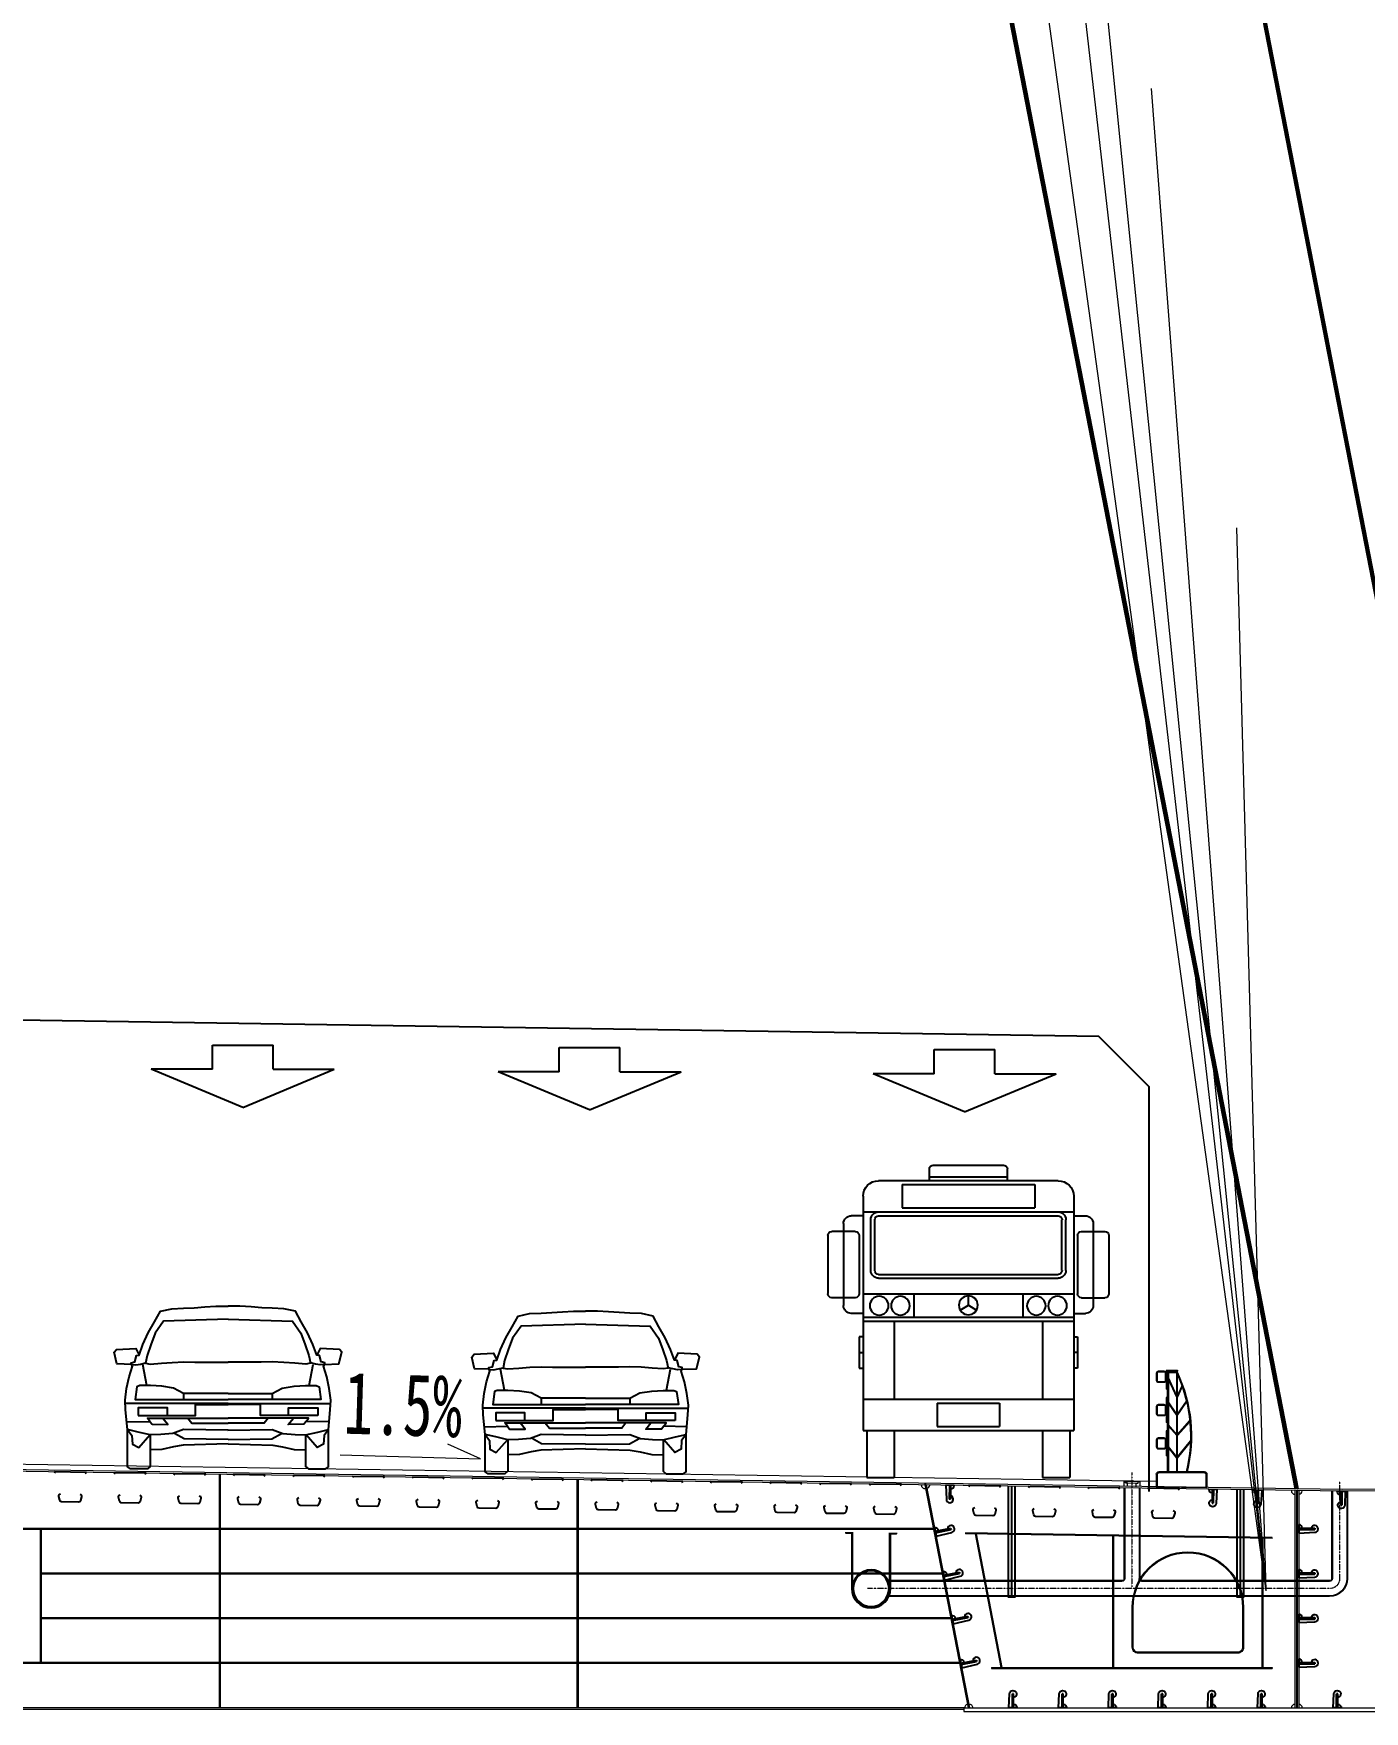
# Model space of a CAD drawing. Extents: x -2611510 to 1021013, y -44073 to 90887.
# Drawn here: x 758718 to 772111, y 39040 to 55914 of the extents above; entities that cross this region are included whole.
import ezdxf

# ---------------------------------------------------------------- set-up
doc = ezdxf.new("R2010")
doc.units = 0
doc.linetypes.add('CENTER', pattern=[2, 1.25, -0.25, 0.25, -0.25])
doc.layers.get('Defpoints').update_dxf_attribs({"color": 8})
doc.layers.add('HZ', color=2, linetype='Continuous')
doc.layers.add('车', color=4, linetype='Continuous')
for name, color, linetype, lineweight in [('中心线', 2, 'CENTER', 15), ('文字', 7, 'Continuous', 15), ('标注', 3, 'Continuous', 18), ('细实线', 7, 'Continuous', 15), ('钢板粗线', 1, 'Continuous', 25), ('钢板细线', 6, 'Continuous', 15)]:
    doc.layers.add(name, color=color, linetype=linetype, lineweight=lineweight)
doc.styles.add('fs', font='', dxfattribs={"width": 0.7})
doc.styles.get('fs').set_extended_font_data('仿宋_GB2312')

# ---------------------------------------------------------------- blocks, each defined once
blk = doc.blocks.new('34')
at = {"layer": 'HZ', "color": 7}
for p, q in [((1707.229, 35.441), (1701.209, 35.441)), ((1702.911, 35.441), (1702.911, 35.833)), ((1705.528, 35.572), (1702.911, 35.572)), ((1705.397, 35.964), (1703.042, 35.964)), ((1705.528, 35.441), (1705.528, 35.833)), ((1700.686, 34.917), (1700.686, 27.065)), ((1706.444, 35.31), (1701.995, 35.31)), ((1701.995, 35.31), (1701.995, 34.525)), ((1706.444, 35.31), (1706.444, 34.525)), ((1707.753, 34.917), (1707.753, 27.065)), ((1707.753, 34.394), (1700.686, 34.394)), ((1706.444, 34.525), (1701.995, 34.525)), ((1700.032, 34.001), (1700.032, 31.253)), ((1700.686, 34.263), (1700.293, 34.263)), ((1700.948, 32.431), (1700.948, 34.132)), ((1701.079, 32.431), (1701.079, 34.132)), ((1707.229, 34.263), (1701.209, 34.263)), ((1707.36, 32.431), (1707.36, 34.132)), ((1707.491, 32.431), (1707.491, 34.132)), ((1707.753, 34.263), (1708.145, 34.263)), ((1708.407, 34.001), (1708.407, 31.253)), ((1699.508, 33.609), (1699.508, 31.657)), ((1700.424, 33.739), (1699.639, 33.739)), ((1700.555, 33.609), (1700.555, 31.646)), ((1707.884, 33.609), (1707.884, 31.646)), ((1708.015, 33.739), (1708.8, 33.739)), ((1708.931, 33.609), (1708.931, 31.657)), ((1707.229, 32.3), (1701.209, 32.3)), ((1707.229, 32.169), (1701.209, 32.169)), ((1700.424, 31.515), (1699.639, 31.515)), ((1707.753, 31.646), (1700.686, 31.646)), ((1702.387, 31.646), (1702.387, 30.86)), ((1704.219, 31.262), (1704.219, 31.578)), ((1706.052, 31.646), (1706.052, 30.86)), ((1708.015, 31.515), (1708.8, 31.515)), ((1700.686, 30.991), (1700.293, 30.991)), ((1704.219, 31.262), (1703.945, 31.104)), ((1704.494, 31.104), (1704.219, 31.262)), ((1707.753, 30.991), (1708.145, 30.991)), ((1707.753, 30.86), (1700.686, 30.86)), ((1707.753, 30.729), (1700.686, 30.729)), ((1701.733, 30.729), (1701.733, 28.112)), ((1706.706, 30.729), (1706.706, 28.112)), ((1700.686, 30.206), (1700.555, 30.206)), ((1700.555, 30.206), (1700.555, 29.159)), ((1707.753, 30.206), (1707.884, 30.206)), ((1707.884, 30.206), (1707.884, 29.159)), ((1700.555, 29.682), (1700.686, 29.682)), ((1707.884, 29.682), (1707.753, 29.682)), ((1700.555, 29.159), (1700.686, 29.159)), ((1707.884, 29.159), (1707.753, 29.159)), ((1707.753, 28.112), (1700.686, 28.112)), ((1703.172, 27.981), (1703.172, 27.196)), ((1705.266, 27.981), (1703.172, 27.981)), ((1705.266, 27.981), (1705.266, 27.196)), ((1707.753, 27.065), (1700.686, 27.065)), ((1700.817, 27.065), (1700.817, 25.495)), ((1701.733, 27.065), (1701.733, 25.495)), ((1705.266, 27.196), (1703.172, 27.196)), ((1706.706, 27.065), (1706.706, 25.495)), ((1707.622, 27.065), (1707.622, 25.495)), ((1701.733, 25.495), (1700.817, 25.495)), ((1707.622, 25.495), (1706.706, 25.495))]:
    blk.add_line(p, q, dxfattribs=at)
for centre, radius in [((1701.228, 31.25), 0.314), ((1701.94, 31.25), 0.314), ((1704.219, 31.262), 0.317), ((1706.499, 31.25), 0.314), ((1707.211, 31.25), 0.314)]:
    blk.add_circle(centre, radius, dxfattribs=at)
for centre, radius, start, end in [((1701.209, 34.917), 0.523, 90, 180), ((1703.042, 35.833), 0.131, 90, 180), ((1705.397, 35.833), 0.131, 0, 90), ((1707.229, 34.917), 0.523, 0, 90), ((1701.209, 34.132), 0.262, 90, 180), ((1707.229, 34.132), 0.262, 0, 90), ((1700.293, 34.001), 0.262, 90, 180), ((1701.209, 34.132), 0.131, 90, 180), ((1707.229, 34.132), 0.131, 0, 90), ((1708.145, 34.001), 0.262, 0, 90), ((1699.639, 33.609), 0.131, 90, 180), ((1700.424, 33.609), 0.131, 0, 90), ((1708.015, 33.609), 0.131, 90, 180), ((1708.8, 33.609), 0.131, 0, 90), ((1701.209, 32.431), 0.262, 180, 270), ((1701.209, 32.431), 0.131, 180, 270), ((1707.229, 32.431), 0.262, 270, 0), ((1707.229, 32.431), 0.131, 270, 0), ((1699.639, 31.646), 0.131, 180, 270), ((1700.424, 31.646), 0.131, 270, 0), ((1708.015, 31.646), 0.131, 180, 270), ((1708.8, 31.646), 0.131, 270, 0), ((1700.293, 31.253), 0.262, 180, 270), ((1708.145, 31.253), 0.262, 270, 0)]:
    blk.add_arc(centre, radius, start, end, dxfattribs=at)
blk = doc.blocks.new('A$C1F375032')
at = {"layer": '车', "ltscale": 1000}
for p, q in [((-0.838, 1.048), (-0.838, 1.716)), ((-0.838, 1.716), (0.838, 1.716)), ((0.838, 1.048), (0.838, 1.716)), ((0, 0), (-2.524, 1.048)), ((-0.838, 1.048), (-2.524, 1.048)), ((0, 0), (2.524, 1.048)), ((0.838, 1.048), (2.524, 1.048))]:
    blk.add_line(p, q, dxfattribs=at)
blk = doc.blocks.new('CAMRY-F')
at = {"color": 150}
for p, q in [((-0.718, 0.751), (-0.754, 0.941)), ((0.747, 0.751), (0.783, 0.941))]:
    blk.add_line(p, q, dxfattribs=at)
for points in [[(0.015, 0.347), (-0.386, 0.352), (-0.482, 0.317), (-0.591, 0.308), (-0.687, 0.304), (-0.797, 0.33), (-0.893, 0.352), (-0.91, 0.531), (-0.914, 0.618), (-0.901, 0.723), (-0.879, 0.827), (-0.849, 0.924), (-0.858, 0.941), (-0.988, 0.945), (-1.015, 1.05), (-0.993, 1.076), (-0.818, 1.085), (-0.788, 1.024), (-0.753, 1.12), (-0.705, 1.225), (-0.648, 1.325), (-0.596, 1.421), (-0.491, 1.443), (-0.386, 1.447), (-0.29, 1.452), (-0.194, 1.46), (-0.094, 1.465), (0.014, 1.465)], [(0.013, 0.347), (0.415, 0.352), (0.511, 0.317), (0.62, 0.308), (0.716, 0.304), (0.825, 0.33), (0.921, 0.352), (0.939, 0.531), (0.943, 0.618), (0.93, 0.723), (0.908, 0.827), (0.878, 0.924), (0.886, 0.941), (1.017, 0.945), (1.043, 1.05), (1.021, 1.076), (0.847, 1.085), (0.817, 1.024), (0.782, 1.12), (0.734, 1.225), (0.677, 1.325), (0.624, 1.421), (0.52, 1.443), (0.415, 1.447), (0.319, 1.452), (0.223, 1.46), (0.123, 1.465), (0.014, 1.465)], [(0.014, 1.349), (-0.568, 1.331), (-0.644, 1.221), (-0.684, 1.117), (-0.716, 1.021), (-0.731, 0.951), (-0.688, 0.944), (-0.588, 0.951), (-0.489, 0.959), (-0.385, 0.964), (-0.284, 0.961), (0.014, 0.961)], [(0.014, 1.349), (0.596, 1.331), (0.673, 1.221), (0.712, 1.117), (0.745, 1.021), (0.759, 0.951), (0.717, 0.944), (0.616, 0.951), (0.517, 0.959), (0.414, 0.964), (0.313, 0.961), (0.014, 0.961)], [(-0.859, 0.939), (-0.859, 0.956), (-0.827, 0.964), (-0.812, 1.021), (-0.788, 1.024)], [(-0.859, 0.939), (-0.817, 0.936), (-0.775, 0.944), (-0.731, 0.954)], [(0.888, 0.939), (0.846, 0.936), (0.804, 0.944), (0.759, 0.954)], [(0.888, 0.939), (0.888, 0.956), (0.856, 0.964), (0.841, 1.021), (0.817, 1.024)], [(-0.386, 0.679), (-0.476, 0.727), (-0.583, 0.744), (-0.686, 0.749), (-0.783, 0.749), (-0.808, 0.739), (-0.824, 0.624), (-0.386, 0.624)], [(0.014, 0.679), (-0.386, 0.679), (-0.386, 0.624), (0.014, 0.624)], [(0.014, 0.679), (0.415, 0.679), (0.415, 0.624), (0.014, 0.624)], [(0.415, 0.679), (0.505, 0.727), (0.612, 0.744), (0.715, 0.749), (0.812, 0.749), (0.837, 0.739), (0.852, 0.624), (0.414, 0.624)], [(0.014, 0.589), (-0.911, 0.589)], [(-0.899, 0.422), (-0.692, 0.426), (-0.714, 0.456), (0.014, 0.456)], [(-0.692, 0.426), (-0.671, 0.4), (-0.53, 0.399), (-0.576, 0.456)], [(-0.533, 0.479), (-0.279, 0.479), (-0.279, 0.579), (0.014, 0.579)], [(-0.35, 0.456), (-0.312, 0.409), (0.014, 0.409)], [(0.014, 0.589), (0.94, 0.589)], [(0.562, 0.479), (0.307, 0.479), (0.307, 0.579), (0.014, 0.579)], [(0.378, 0.456), (0.341, 0.409), (0.014, 0.409)], [(0.928, 0.422), (0.72, 0.426), (0.742, 0.456), (0.014, 0.456)], [(0.72, 0.426), (0.7, 0.4), (0.559, 0.399), (0.605, 0.456)], [(-0.687, 0.304), (-0.687, 0.02), (-0.714, -0.002), (-0.866, -0.002), (-0.893, 0.016), (-0.893, 0.352)], [(-0.893, 0.352), (-0.853, 0.299), (-0.849, 0.221), (-0.792, 0.19), (-0.692, 0.304)], [(0.014, 0.264), (-0.382, 0.269), (-0.469, 0.317)], [(0.014, 0.264), (0.411, 0.269), (0.498, 0.317)], [(0.716, 0.304), (0.716, 0.02), (0.742, -0.002), (0.895, -0.002), (0.921, 0.016), (0.921, 0.352)], [(0.921, 0.352), (0.882, 0.299), (0.878, 0.221), (0.821, 0.19), (0.72, 0.304)], [(0.014, 0.222), (-0.39, 0.212), (-0.478, 0.195), (-0.583, 0.173), (-0.687, 0.169)], [(0.014, 0.222), (0.419, 0.212), (0.507, 0.195), (0.612, 0.173), (0.716, 0.169)]]:
    blk.add_lwpolyline(points, dxfattribs=at)
for points in [[(-0.796, 0.479), (-0.533, 0.479), (-0.533, 0.547), (-0.796, 0.547)], [(0.825, 0.479), (0.562, 0.479), (0.562, 0.547), (0.825, 0.547)]]:
    blk.add_lwpolyline(points, close=True, dxfattribs=at)
blk = doc.blocks.new('U型肋1')
at = {"layer": 'Defpoints'}
blk.add_line((-160, 0), (160, 0), dxfattribs=at)
at = {"layer": '钢板粗线', "color": 6}
for p, q in [((148, -10), (160, 0)), ((-148, -10), (-160, 0))]:
    blk.add_line(p, q, dxfattribs=at)
blk.add_lwpolyline([(-99, -220, 0.414266), (-114, -245), (-104, -285, 0.348876), (-85, -300), (85, -300, 0.348876), (104, -285), (114, -245, 0.414091), (99, -220, 0.414091)], format="xyb", dxfattribs=at)
blk = doc.blocks.new('12-140加劲 有过焊孔')
at = {"layer": 'Defpoints'}
blk.add_line((0, 0), (0, 140), dxfattribs=at)
at = {"layer": '钢板粗线', "color": 7}
for p, q in [((-6, 0), (-6, 140)), ((-6, 140), (6, 140)), ((6, 0), (6, 140)), ((41, 0), (35, 141)), ((-41, 0), (41, 0))]:
    blk.add_line(p, q, dxfattribs=at)
for centre, start, end in [((0, 140), 2.441, 260.1291), ((-6, 0), 90, 180)]:
    blk.add_arc(centre, 35, start, end, dxfattribs=at)
blk = doc.blocks.new('14-160加劲 有过焊孔')
at = {"layer": 'Defpoints'}
blk.add_line((38609, 31489), (38609, 31649), dxfattribs=at)
at = {"layer": '钢板粗线', "color": 7}
for p, q in [((38602, 31489), (38602, 31649)), ((38602, 31649), (38616, 31649)), ((38616, 31489), (38616, 31649)), ((38651, 31489), (38644, 31651)), ((38567, 31489), (38651, 31489))]:
    blk.add_line(p, q, dxfattribs=at)
for centre, start, end in [((38609, 31649), 2.4932, 258.463), ((38602, 31489), 90, 180)]:
    blk.add_arc(centre, 35, start, end, dxfattribs=at)
blk = doc.blocks.new('边护栏')
at = {"color": 1}
for p, q in [((100, 1030), (-13, 1030)), ((-13, 1030), (-13, 1020)), ((-13, 10), (-13, 1020)), ((90, 1020), (-13, 1020)), ((-10, 10), (-10, 1020)), ((90, 1020), (90, 10)), ((100, 1030), (100, 840)), ((-13, 755), (-62, 860)), ((-13, 765), (-60, 866)), ((-13, 774), (-58, 871)), ((90, 1008), (-13, 1008)), ((-8, 10), (-8, 1008)), ((-8, 774), (78, 958)), ((-8, 765), (78, 948)), ((-8, 755), (78, 939)), ((78, 1008), (78, 10)), ((-10, 573), (-105, 709)), ((-13, 583), (-104, 714)), ((-13, 590), (-103, 719)), ((-10, 573), (78, 698)), ((-8, 590), (78, 712)), ((-8, 583), (78, 705)), ((90, 840), (100, 840)), ((90, 755), (100, 755)), ((100, 755), (100, 505)), ((-13, 380), (-137, 518)), ((-13, 374), (-137, 513)), ((-13, 386), (-136, 524)), ((-8, 386), (78, 481)), ((-8, 380), (78, 475)), ((-8, 374), (78, 469)), ((90, 505), (100, 505)), ((90, 420), (100, 420)), ((100, 420), (100, 170)), ((-13, 160), (-143, 321)), ((-13, 154), (-143, 315)), ((-13, 147), (-143, 308)), ((-8, 160), (78, 265)), ((-8, 154), (78, 259)), ((-8, 147), (78, 253)), ((90, 170), (100, 170)), ((-285, 10), (175, 10)), ((-285, 0), (175, 0)), ((-310, -15), (-310, -150)), ((200, -141), (-310, -150)), ((-300, -15), (-300, -150)), ((190, -15), (190, -141)), ((200, -15), (200, -141))]:
    blk.add_line(p, q, dxfattribs=at)
for points in [[(200, 1000), (200, 930, -0.414214), (180, 910), (120, 910, -0.414214), (100, 930), (100, 1000, -0.414214), (120, 1020), (180, 1020, -0.414214)], [(192, 1000), (192, 930, -0.414214), (180, 918), (120, 918, -0.414214), (108, 930), (108, 1000, -0.414214), (120, 1012), (180, 1012, -0.414214)], [(200, 665), (200, 595, -0.414214), (180, 575), (120, 575, -0.414214), (100, 595), (100, 665, -0.414214), (120, 685), (180, 685, -0.414214)], [(192, 665), (192, 595, -0.414214), (180, 583), (120, 583, -0.414214), (108, 595), (108, 665, -0.414214), (120, 677), (180, 677, -0.414214)], [(200, 330), (200, 260, -0.414214), (180, 240), (120, 240, -0.414214), (100, 260), (100, 330, -0.414214), (120, 350), (180, 350, -0.414214)], [(192, 330), (192, 260, -0.414214), (180, 248), (120, 248, -0.414214), (108, 260), (108, 330, -0.414214), (120, 342), (180, 342, -0.414214)]]:
    blk.add_lwpolyline(points, format="xyb", close=True, dxfattribs=at)
for centre, radius, start, end in [((1346, 372), 1500, 154.8932, 193.9471), ((1346, 372), 1490, 155.7268, 194.0427), ((-285, -15), 25, 90, 180), ((175, -15), 25, 360, 90), ((175, -15), 15, 360, 90), ((-285, -15), 15, 90, 180)]:
    blk.add_arc(centre, radius, start, end, dxfattribs=at)
blk = doc.blocks.new('排水')
at = {"layer": 'Defpoints', "color": 8}
for p, q in [((-3170, -64), (-3170, -1144)), ((-870, -29), (-870, -1144))]:
    blk.add_line(p, q, dxfattribs=at)
at = {"layer": '中心线', "color": 8, "ltscale": 0.3}
for p, q in [((-4170, 24), (-4170, -958)), ((-2080, 108), (-2080, -1058)), ((-4070, -1058), (580, -1058))]:
    blk.add_line(p, q, dxfattribs=at)
blk.add_arc((-4070, -958), 100, 180, 270, dxfattribs=at)
at = {"layer": '细实线', "color": 8}
for p, q in [((-4250, -78), (-4250, -958)), ((-4242, -79), (-4242, -958)), ((-4098, -77), (-4098, -958)), ((-4090, -77), (-4090, -958)), ((-2160, -48), (-2160, -958)), ((-2152, -48), (-2152, -958)), ((-2008, -46), (-2008, -958)), ((-2000, -46), (-2000, -958)), ((-4070, -978), (-2180, -978)), ((-4070, -986), (-2180, -986)), ((-1980, -978), (374, -978)), ((-1980, -986), (370, -986)), ((-4070, -1130), (370, -1130)), ((-4070, -1138), (374, -1138))]:
    blk.add_line(p, q, dxfattribs=at)
for points in [[(-2124, -33), (-2124, 2), (-2144, 2), (-2144, 18), (-2160, 18), (-2160, -32)], [(-2036, -30), (-2036, 5), (-2016, 5), (-2016, 21), (-2000, 21), (-2000, -30)]]:
    blk.add_lwpolyline(points, dxfattribs=at)
blk.add_lwpolyline([(-2144, 18), (-2016, 20), (-2016, 5), (-2144, 3)], close=True, dxfattribs=at)
for centre, radius, start, end in [((-4070, -958), 180, 180, 270), ((-4070, -958), 172, 180, 270), ((-4070, -958), 28, 180, 270), ((-4070, -958), 20, 180, 270), ((-2180, -958), 20, 270, 0), ((-2180, -958), 28, 270, 0), ((-1980, -958), 28, 180, 270), ((-1980, -958), 20, 180, 270)]:
    blk.add_arc(centre, radius, start, end, dxfattribs=at)
at = {"layer": '钢板粗线', "color": 8}
for p, q in [((356, -1058), (356, -497)), ((733, -1058), (733, -491))]:
    blk.add_line(p, q, dxfattribs=at)
for points in [[(-3203, -64), (-3203, -1144), (-3138, -1144), (-3138, -63)], [(-903, -30), (-903, -1144), (-838, -1144), (-838, -29)]]:
    blk.add_lwpolyline(points, dxfattribs=at)
blk.add_lwpolyline([(799, -490), (799, -496), (739, -497), (739, -1058, -1), (350, -1058), (350, -503), (290, -504), (290, -498)], format="xyb", dxfattribs=at)
for radius in [188, 180]:
    blk.add_circle((544, -1058), radius, dxfattribs=at)

msp = doc.modelspace()

# ---------------------------------------------------------------- linework, layer by layer
for p, q in [((765248.6, 73000.7), (771414.9, 41278.1)), ((765273.1, 73000.7), (771439.4, 41277.7)), ((767795.4, 73000.7), (773959, 41291.7)), ((767819.9, 73000.7), (773983.4, 41291.9))]:
    msp.add_line(p, q)
at = {"color": 8}
for p, q in [((765260.9, 73000.7), (771427.2, 41277.9)), ((765260.9, 73000.7), (771427.2, 41277.9)), ((767807.7, 73000.7), (773971.2, 41291.8)), ((758190.8, 46000.6), (769437, 45831.9)), ((769432.8, 45832), (769940.8, 45324)), ((769432.8, 45832), (769940.8, 45324)), ((769940.8, 45324), (769940.8, 41253.9))]:
    msp.add_line(p, q, dxfattribs=at)
at = {"lineweight": 15}
for p in [(766728.6, 72000.7), (768547.7, 62642.7), (769204.7, 59262.7), (769962.7, 55362.7), (770821.7, 50943.7)]:
    msp.add_line(p, (771116.9, 40253.6), dxfattribs=at)
at = {"layer": 'Defpoints'}
for p, q in [((760591.1, 41424.4), (760591.1, 39076.4)), ((764191.1, 41370.4), (764191.1, 39076.4)), ((767690.6, 41333.9), (768129.4, 39076.4)), ((767779.5, 40876.4), (758190.6, 40876.4)), ((758790.8, 40876.4), (758790.8, 39526.4)), ((767867, 40426.4), (758790.8, 40426.4)), ((767954.5, 39976.4), (758790.8, 39976.4)), ((768041.9, 39526.4), (758190.6, 39526.4))]:
    msp.add_line(p, q, dxfattribs=at)
at = {"layer": 'Defpoints', "color": 8}
for p, q in [((771430, 41259.1), (771430, 39076.4)), ((771183.4, 40785.5), (768095.7, 40831.8)), ((768196, 40830.3), (768459.1, 39476.4)), ((769583.7, 39481.4), (769583.7, 40807.1)), ((771083.4, 40784.6), (771083.4, 39476.4)), ((768359.1, 39476.4), (771183.4, 39476.4))]:
    msp.add_line(p, q, dxfattribs=at)
at = {"layer": '文字'}
for p, q in [((763214.2, 41580.5), (762887.5, 41728.6)), ((761804.6, 41621.8), (763214.2, 41580.5)), ((768079.7, 39041.5), (776757.9, 39040.4))]:
    msp.add_line(p, q, dxfattribs=at)
at = {"layer": '钢板细线'}
for p, q in [((760585.1, 41424.5), (760585.1, 39076.4)), ((760597.1, 41424.4), (760597.1, 39076.4)), ((764185.1, 41370.5), (764185.1, 39076.4)), ((764197.1, 41370.4), (764197.1, 39076.4)), ((767686.6, 41318), (768122.3, 39076.4)), ((767700.9, 41317.8), (768136.5, 39076.4)), ((767771.4, 40881.4), (758190.6, 40881.4)), ((767773.4, 40871.4), (758190.6, 40871.4)), ((758785.8, 40871.4), (758785.8, 39531.4)), ((758795.8, 40871.4), (758795.8, 39531.4)), ((768095.8, 40836.8), (768095.6, 40826.8)), ((771183.4, 40790.5), (768095.8, 40836.8)), ((771183.3, 40780.5), (768095.6, 40826.8)), ((768191.8, 40825.4), (768453.1, 39481.4)), ((768202.1, 40825.2), (768463.3, 39481.4)), ((769578.7, 39481.4), (769578.7, 40802.1)), ((769588.7, 39481.4), (769588.7, 40802)), ((771078.4, 40779.6), (771078.4, 39481.4)), ((771088.4, 40779.5), (771088.4, 39481.4)), ((771183.3, 40780.5), (771183.4, 40790.5)), ((767858.9, 40431.4), (758795.8, 40431.4)), ((767860.8, 40421.4), (758795.8, 40421.4)), ((767946.4, 39981.4), (758795.8, 39981.4)), ((767948.3, 39971.4), (758795.8, 39971.4)), ((768033.8, 39531.4), (758190.6, 39531.4)), ((768035.8, 39521.4), (758190.6, 39521.4)), ((768359.1, 39481.4), (768359.1, 39471.4)), ((768359.1, 39481.4), (771183.4, 39481.4)), ((768359.1, 39471.4), (771183.4, 39471.4)), ((771183.4, 39481.4), (771183.4, 39471.4)), ((768079.4, 39076.4), (758190.6, 39076.4)), ((768079.4, 39060.4), (758190.6, 39060.4)), ((768079.4, 39076.4), (776775.4, 39076.4)), ((768079.4, 39076.4), (768079.4, 39040.4)), ((768079.4, 39040.4), (776775.4, 39040.4))]:
    msp.add_line(p, q, dxfattribs=at)
at = {"layer": '钢板细线', "color": 3}
for p, q in [((771410, 41259.4), (771410, 39076.4)), ((771450, 41258.8), (771450, 39076.4))]:
    msp.add_line(p, q, dxfattribs=at)
at = {"layer": '钢板细线', "elevation": 0}
for points in [[(770015.8, 41354.1), (758415.8, 41528.1)], [(780940.6, 41361.6), (771890.6, 41270.9), (758190.8, 41476.4)], [(780940.6, 41345.6), (771890.5, 41254.9), (758190.8, 41460.4)]]:
    msp.add_lwpolyline(points, dxfattribs=at)
at = {"layer": '钢板细线'}
for points in [[(769773.7, 40086.4, -1), (770893.7, 40086.4), (770893.7, 39686.4, -0.4142136), (770833.7, 39626.4), (769833.7, 39626.4, -0.4142136), (769773.7, 39686.4)], [(769783.7, 40086.4, -1), (770883.7, 40086.4), (770883.7, 39686.4, -0.4142136), (770833.7, 39636.4), (769833.7, 39636.4, -0.4142136), (769783.7, 39686.4)]]:
    msp.add_lwpolyline(points, format="xyb", close=True, dxfattribs=at)
for centre, start, end in [((767686.6, 41318), 179.14063, 281), ((767700.9, 41317.8), 281, 359.13766), ((771410, 41259.4), 179.14063, 270), ((771450, 41259.8), 270, 357.50269), ((768122.3, 39076.4), 101, 180), ((768136.5, 39076.4), 0, 101), ((771410, 39076.4), 90, 180), ((771450, 39076.4), 0, 90)]:
    msp.add_arc(centre, 35, start, end, dxfattribs=at)

# ---------------------------------------------------------------- block references
at = {"color": 0, "linetype": 'Continuous', "xscale": -300, "yscale": 300, "zscale": 300}
msp.add_blockref('34', (1279390.6, 33746.1), dxfattribs=at)
at = {"xscale": -1114.105263154488, "yscale": 1114.105263154488, "zscale": 1114.105263154488}
for p in [(760690.8, 41482.7), (764288.9, 41433.3)]:
    msp.add_blockref('CAMRY-F', p, dxfattribs=at)
at = {"xscale": -1}
msp.add_blockref('排水', (767690.4, 41333.9), dxfattribs=at)
at = {"layer": '标注', "color": 7, "xscale": 364.7368421079591, "yscale": 364.7368421079591, "zscale": 364.7368421052631}
for p in [(760823.3, 45115.7), (764313.4, 45090.2), (768087.1, 45071.7)]:
    msp.add_blockref('A$C1F375032', p, dxfattribs=at)
at = {"layer": '标注', "xscale": -1}
msp.add_blockref('边护栏', (770215.8, 41441), dxfattribs=at)
at = {"layer": '细实线', "xscale": -1}
for p, rotation in [((770585.4, 41274.6), 179.019314305746), ((771035.4, 41267.9), 179.0193143057461), ((771876.3, 41255.2), 180.5737091599)]:
    msp.add_blockref('12-140加劲 有过焊孔', p, dxfattribs=dict(at, rotation=rotation))
at = {"layer": '钢板细线', "xscale": -1}
for p, rotation in [((759090.6, 41446.9), 359.1406277563609), ((759690.6, 41437.9), 359.1406277563609), ((760290.6, 41428.9), 359.1406277563609), ((760890.6, 41419.9), 359.1406277563609), ((761490.6, 41410.9), 359.1406277563609), ((762090.6, 41401.9), 359.1406277563609), ((762690.6, 41392.9), 359.1406277563609), ((763290.6, 41383.9), 359.1406277563609), ((763890.6, 41374.9), 359.1406277563609), ((764490.6, 41365.9), 359.1406277563609), ((765090.6, 41356.9), 359.1406277563609), ((765690.6, 41347.9), 359.1406277563609), ((766290.6, 41338.9), 359.1406277563609), ((766790.6, 41331.4), 359.1406277563609), ((767290.6, 41323.9), 359.1406277563609), ((768290.6, 41308.9), 359.1406277563611), ((768890.6, 41299.9), 359.1406277563611), ((769490.5, 41290.9), 359.1406277563611), ((770090.5, 41281.9), 359.1406277563611)]:
    msp.add_blockref('U型肋1', p, dxfattribs=dict(at, rotation=rotation))
at = {"layer": '钢板细线'}
for name, p, rotation in [('12-140加劲 有过焊孔', (767940.6, 41314.2), 179.1406277563698), ('14-160加劲 有过焊孔', (729515.1, 72736.3), 281.0000000001198), ('14-160加劲 有过焊孔', (739960.7, 79485.8), 270.0000000000002), ('14-160加劲 有过焊孔', (729600.9, 72294.5), 281.0000000001198), ('14-160加劲 有过焊孔', (739960.7, 79035.8), 270.0000000000002), ('14-160加劲 有过焊孔', (729686.8, 71852.8), 281.0000000001198), ('14-160加劲 有过焊孔', (739960.7, 78585.8), 270.0000000000002), ('14-160加劲 有过焊孔', (729772.6, 71411.1), 281.0000000001198), ('14-160加劲 有过焊孔', (739960.7, 78135.8), 270.0000000000002)]:
    msp.add_blockref(name, p, dxfattribs=dict(at, rotation=rotation))
at = {"layer": '钢板细线', "xscale": -1}
for p in [(768574.4, 39076.4), (769074.4, 39076.4), (769574.4, 39076.4), (770074.4, 39076.4), (770574.4, 39076.4), (771074.4, 39076.4), (771836.9, 39076.4)]:
    msp.add_blockref('12-140加劲 有过焊孔', p, dxfattribs=at)

# ---------------------------------------------------------------- texts
at = {"layer": '标注', "color": 7, "style": 'fs', "width": 0.7}
msp.add_text('1.5%%%', height=625, rotation=358.32101, dxfattribs=at).set_placement((761832.9, 41834.4))

doc.saveas('drawing.dxf')
